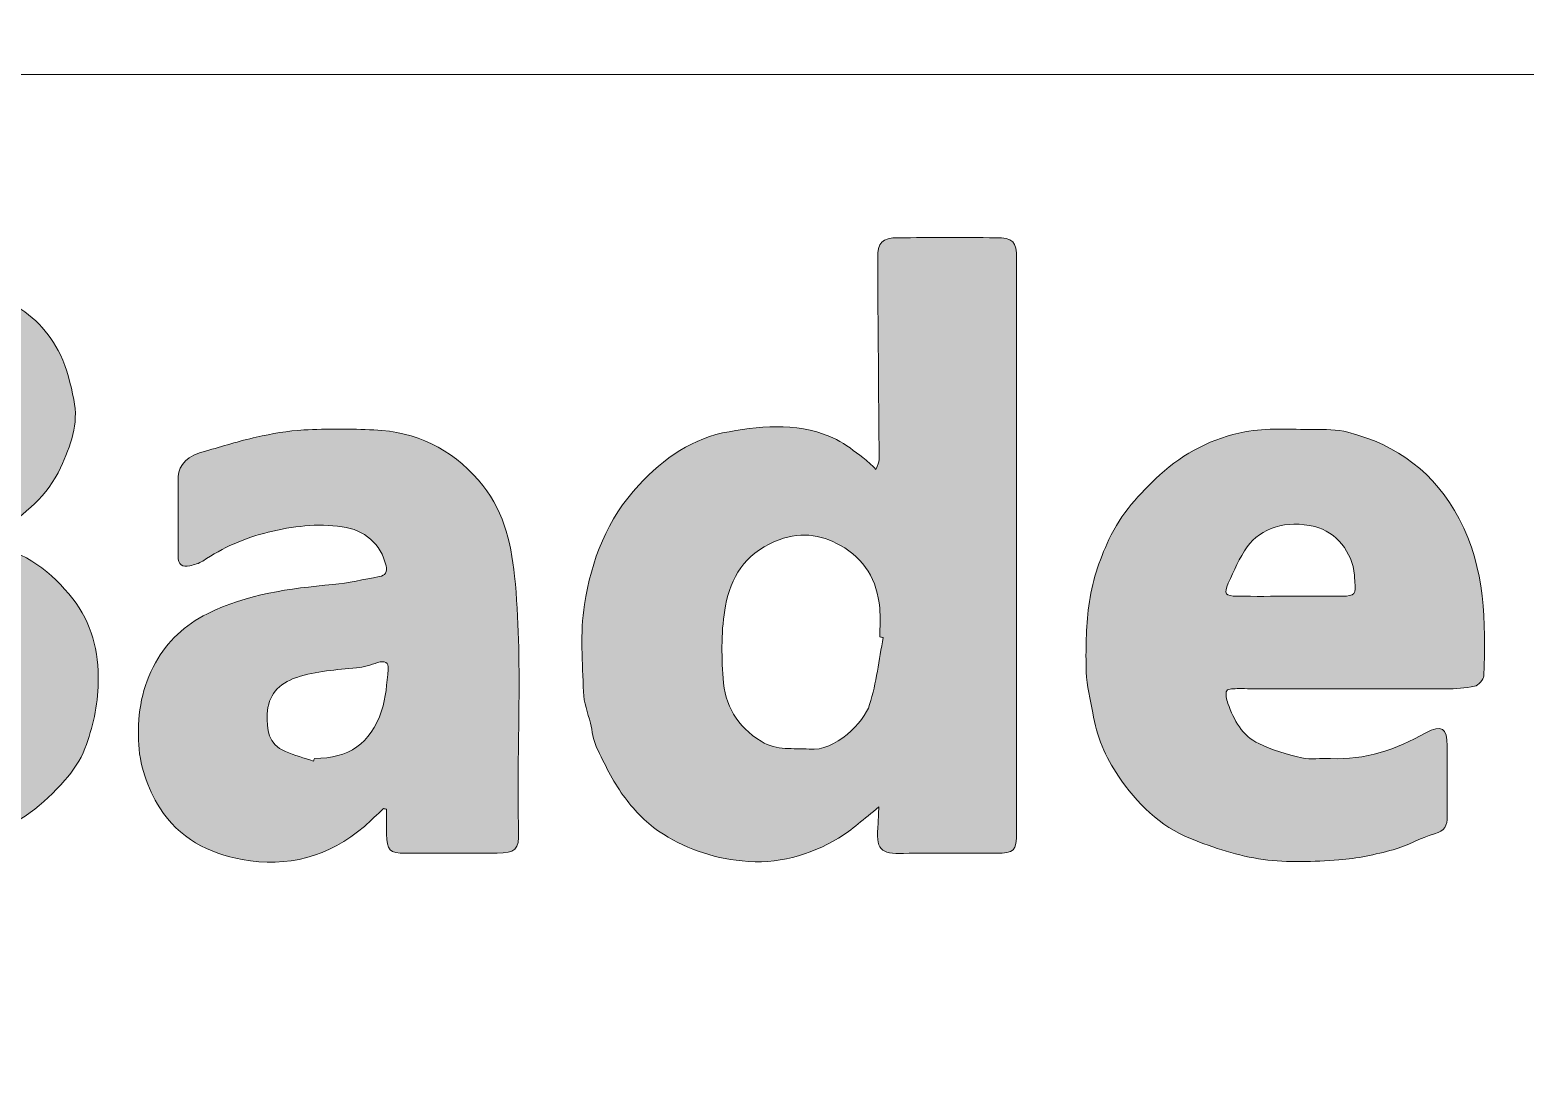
# Model space of a CAD drawing. Header units: inches. Extents: x 0 to 124, y 0 to 84.
# Drawn here: x 25.6 to 32.63, y 5.99 to 10.93 of the extents above; entities that cross this region are included whole.
import ezdxf

# ---------------------------------------------------------------- set-up
doc = ezdxf.new("R2010")
doc.units = ezdxf.units.IN
doc.header["$MEASUREMENT"] = 0
doc.layers.add('Back', color=7, linetype='Continuous')

# ---------------------------------------------------------------- blocks, each defined once
blk = doc.blocks.new('block 5')
at = {"layer": 'Back', "true_color": 0xffffff}
h = blk.add_hatch(color=7, dxfattribs=at)
h.dxf.hatch_style = 2
edge = h.paths.add_edge_path()
edge.add_spline(control_points=[(29.591, 7.2696), (29.5199, 7.2136), (29.4653, 7.1603), (29.4015, 7.1226), (29.2625, 7.0402), (29.1134, 6.9985), (28.9474, 7.0151), (28.803, 7.0295), (28.6722, 7.0768), (28.5551, 7.1556), (28.4907, 7.1989), (28.4346, 7.2602), (28.3886, 7.3234), (28.3381, 7.3927), (28.3007, 7.4721), (28.2632, 7.5498), (28.2465, 7.5844), (28.2432, 7.6256), (28.2341, 7.6639), (28.2225, 7.7128), (28.2027, 7.7615), (28.2013, 7.8107), (28.1974, 7.9479), (28.1853, 8.0876), (28.2059, 8.2218), (28.2378, 8.4301), (28.3135, 8.6251), (28.4617, 8.7846), (28.579, 8.9108), (28.718, 9.0071), (28.8866, 9.0359), (29.0547, 9.0647), (29.2291, 9.08), (29.3914, 8.9988), (29.436, 8.9764), (29.4757, 8.9438), (29.5163, 8.9141), (29.5362, 8.8996), (29.5531, 8.8808), (29.5773, 8.8584), (29.5841, 8.8788), (29.5921, 8.8916), (29.5921, 8.9043), (29.5903, 9.2199), (29.5872, 9.5355), (29.5855, 9.8511), (29.585, 9.9274), (29.6064, 9.9484), (29.6821, 9.9488), (29.8346, 9.9497), (29.9871, 9.9497), (30.1396, 9.9489), (30.2233, 9.9484), (30.239, 9.9319), (30.239, 9.851), (30.2391, 8.9505), (30.2391, 8.05), (30.239, 7.1496), (30.239, 7.0634), (30.2279, 7.0517), (30.1423, 7.0515), (29.997, 7.0511), (29.8518, 7.0537), (29.7066, 7.0506), (29.5995, 7.0484), (29.5756, 7.0651), (29.5872, 7.1934), (29.5892, 7.2159), (29.5895, 7.2386), (29.591, 7.2696)], knot_values=[0, 0, 0, 0, 1, 1, 1, 2, 2, 2, 3, 3, 3, 4, 4, 4, 5, 5, 5, 6, 6, 6, 7, 7, 7, 8, 8, 8, 9, 9, 9, 10, 10, 10, 11, 11, 11, 12, 12, 12, 13, 13, 13, 14, 14, 14, 15, 15, 15, 16, 16, 16, 17, 17, 17, 18, 18, 18, 19, 19, 19, 20, 20, 20, 21, 21, 21, 22, 22, 22, 23, 23, 23, 23], degree=3, periodic=1)
edge = h.paths.add_edge_path()
edge.add_spline(control_points=[(29.6119, 8.0668), (29.6065, 8.0679), (29.6011, 8.069), (29.5956, 8.0701), (29.5956, 8.1155), (29.5988, 8.1611), (29.595, 8.2062), (29.5842, 8.3354), (29.5219, 8.439), (29.4105, 8.5006), (29.3146, 8.5537), (29.2148, 8.5681), (29.1004, 8.5187), (28.9595, 8.4578), (28.8943, 8.3491), (28.8695, 8.2161), (28.8489, 8.1053), (28.8505, 7.9882), (28.858, 7.8749), (28.8663, 7.7497), (28.9232, 7.6485), (29.0372, 7.5783), (29.1115, 7.5325), (29.1871, 7.5482), (29.2632, 7.5411), (29.3857, 7.5296), (29.5217, 7.6679), (29.5477, 7.7514), (29.5795, 7.8533), (29.5914, 7.9614), (29.6119, 8.0668)], knot_values=[0, 0, 0, 0, 1, 1, 1, 2, 2, 2, 3, 3, 3, 4, 4, 4, 5, 5, 5, 6, 6, 6, 7, 7, 7, 8, 8, 8, 9, 9, 9, 10, 10, 10, 10], degree=3, periodic=1)
h = blk.add_hatch(color=7, dxfattribs=at)
h.dxf.hatch_style = 2
edge = h.paths.add_edge_path()
edge.add_spline(control_points=[(25.3708, 8.5297), (25.3917, 8.5155), (25.4015, 8.5037), (25.4131, 8.5015), (25.5769, 8.4711), (25.7004, 8.375), (25.7989, 8.2496), (25.888, 8.1361), (25.9215, 8.0026), (25.9188, 7.8548), (25.9167, 7.7453), (25.893, 7.6435), (25.8561, 7.5443), (25.8359, 7.49), (25.7999, 7.4389), (25.7613, 7.3947), (25.6618, 7.2805), (25.5455, 7.189), (25.399, 7.1373), (25.2345, 7.0793), (25.0675, 7.0488), (24.8927, 7.0505), (24.5824, 7.0536), (24.272, 7.0513), (23.9617, 7.0514), (23.8607, 7.0515), (23.8439, 7.0673), (23.8438, 7.1673), (23.8436, 8.0022), (23.8436, 8.837), (23.8439, 9.6719), (23.8439, 9.7716), (23.8593, 9.786), (23.9569, 9.7861), (24.2037, 9.7861), (24.4506, 9.7888), (24.6973, 9.7851), (24.8618, 9.7827), (25.0267, 9.7765), (25.1903, 9.761), (25.2582, 9.7546), (25.3241, 9.7211), (25.3897, 9.6968), (25.4263, 9.6832), (25.4607, 9.6634), (25.496, 9.6461), (25.6065, 9.5917), (25.6883, 9.5059), (25.741, 9.3975), (25.7727, 9.3325), (25.7889, 9.2586), (25.8039, 9.187), (25.8279, 9.0726), (25.788, 8.9695), (25.7414, 8.8663), (25.6809, 8.7327), (25.5726, 8.6486), (25.4569, 8.5703), (25.4343, 8.555), (25.4071, 8.5466), (25.3708, 8.5297)], knot_values=[0, 0, 0, 0, 1, 1, 1, 2, 2, 2, 3, 3, 3, 4, 4, 4, 5, 5, 5, 6, 6, 6, 7, 7, 7, 8, 8, 8, 9, 9, 9, 10, 10, 10, 11, 11, 11, 12, 12, 12, 13, 13, 13, 14, 14, 14, 15, 15, 15, 16, 16, 16, 17, 17, 17, 18, 18, 18, 19, 19, 19, 20, 20, 20, 20], degree=3, periodic=1)
edge = h.paths.add_edge_path()
edge.add_spline(control_points=[(24.7347, 8.199), (24.7346, 8.1975), (24.7345, 8.1961), (24.7344, 8.1946), (24.6782, 8.1946), (24.622, 8.1945), (24.5657, 8.1946), (24.53, 8.1947), (24.5206, 8.1761), (24.5212, 8.1423), (24.5248, 7.9649), (24.5296, 7.7875), (24.5267, 7.6102), (24.526, 7.5657), (24.5321, 7.5513), (24.5758, 7.552), (24.6719, 7.5537), (24.7688, 7.5456), (24.864, 7.5551), (24.9362, 7.5623), (25.0124, 7.5791), (25.0762, 7.6121), (25.2132, 7.6829), (25.2396, 7.8009), (25.2253, 7.9439), (25.2144, 8.0537), (25.0899, 8.1755), (24.9891, 8.1837), (24.9044, 8.1907), (24.8195, 8.194), (24.7347, 8.199)], knot_values=[0, 0, 0, 0, 1, 1, 1, 2, 2, 2, 3, 3, 3, 4, 4, 4, 5, 5, 5, 6, 6, 6, 7, 7, 7, 8, 8, 8, 9, 9, 9, 10, 10, 10, 10], degree=3, periodic=1)
edge = h.paths.add_edge_path()
edge.add_spline(control_points=[(24.6877, 9.2873), (24.6877, 9.2862), (24.6876, 9.2851), (24.6875, 9.284), (24.6476, 9.284), (24.6078, 9.2837), (24.5679, 9.284), (24.5319, 9.2843), (24.5216, 9.2633), (24.5219, 9.2315), (24.5236, 9.0743), (24.5254, 8.9172), (24.5261, 8.76), (24.5263, 8.7188), (24.5396, 8.6941), (24.5856, 8.6966), (24.6666, 8.7012), (24.7478, 8.7039), (24.8289, 8.7091), (24.9401, 8.7163), (25.035, 8.7599), (25.08, 8.8651), (25.1036, 8.9202), (25.0993, 8.9874), (25.1073, 9.0492), (25.1235, 9.1728), (24.99, 9.2548), (24.9035, 9.2717), (24.8332, 9.2853), (24.7598, 9.2827), (24.6877, 9.2873)], knot_values=[0, 0, 0, 0, 1, 1, 1, 2, 2, 2, 3, 3, 3, 4, 4, 4, 5, 5, 5, 6, 6, 6, 7, 7, 7, 8, 8, 8, 9, 9, 9, 10, 10, 10, 10], degree=3, periodic=1)
h = blk.add_hatch(color=7, dxfattribs=at)
h.dxf.hatch_style = 2
edge = h.paths.add_edge_path()
edge.add_spline(control_points=[(27.2605, 7.2616), (27.2306, 7.2337), (27.2015, 7.2048), (27.1707, 7.178), (27.0042, 7.0336), (26.8078, 6.9831), (26.5958, 7.022), (26.4394, 7.0507), (26.2966, 7.1238), (26.2085, 7.2647), (26.1485, 7.3605), (26.1118, 7.4666), (26.1079, 7.5843), (26.1035, 7.7141), (26.1254, 7.8364), (26.188, 7.9482), (26.2444, 8.049), (26.3259, 8.1266), (26.432, 8.179), (26.6186, 8.2712), (26.819, 8.2978), (27.0224, 8.3164), (27.0958, 8.3231), (27.1683, 8.3404), (27.241, 8.3537), (27.2691, 8.3588), (27.2796, 8.3752), (27.2728, 8.4048), (27.2489, 8.5085), (27.1715, 8.5738), (27.0658, 8.5885), (26.9472, 8.6051), (26.8345, 8.591), (26.7182, 8.5625), (26.6055, 8.535), (26.5053, 8.4898), (26.4102, 8.4271), (26.3926, 8.4154), (26.3704, 8.4093), (26.3495, 8.4044), (26.3138, 8.3962), (26.2943, 8.4094), (26.2946, 8.4491), (26.2954, 8.5744), (26.2941, 8.6997), (26.2953, 8.825), (26.2958, 8.8821), (26.3415, 8.9226), (26.4234, 8.9448), (26.503, 8.9664), (26.5817, 8.992), (26.6621, 9.0097), (26.7358, 9.0258), (26.8109, 9.0399), (26.8859, 9.0438), (26.9957, 9.0495), (27.1061, 9.049), (27.2159, 9.0445), (27.4131, 9.0363), (27.5773, 8.9562), (27.708, 8.8072), (27.8216, 8.6777), (27.8601, 8.5243), (27.8773, 8.3558), (27.9182, 7.9554), (27.885, 7.5547), (27.8965, 7.1544), (27.8989, 7.0698), (27.8798, 7.052), (27.795, 7.0516), (27.6515, 7.0509), (27.5081, 7.0509), (27.3647, 7.0516), (27.2891, 7.052), (27.276, 7.066), (27.2756, 7.1408), (27.2755, 7.1799), (27.2756, 7.2191), (27.2756, 7.2582), (27.2706, 7.2593), (27.2655, 7.2605), (27.2605, 7.2616)], knot_values=[0, 0, 0, 0, 1, 1, 1, 2, 2, 2, 3, 3, 3, 4, 4, 4, 5, 5, 5, 6, 6, 6, 7, 7, 7, 8, 8, 8, 9, 9, 9, 10, 10, 10, 11, 11, 11, 12, 12, 12, 13, 13, 13, 14, 14, 14, 15, 15, 15, 16, 16, 16, 17, 17, 17, 18, 18, 18, 19, 19, 19, 20, 20, 20, 21, 21, 21, 22, 22, 22, 23, 23, 23, 24, 24, 24, 25, 25, 25, 26, 26, 26, 27, 27, 27, 27], degree=3, periodic=1)
edge = h.paths.add_edge_path()
edge.add_spline(control_points=[(26.9315, 7.4849), (26.933, 7.4893), (26.9345, 7.4936), (26.936, 7.498), (27.0972, 7.498), (27.1993, 7.5663), (27.2515, 7.7219), (27.2722, 7.7835), (27.2762, 7.8513), (27.2832, 7.9168), (27.2868, 7.951), (27.2648, 7.9594), (27.233, 7.9492), (27.2005, 7.9388), (27.1675, 7.9265), (27.1339, 7.9236), (27.0389, 7.9155), (26.9447, 7.9095), (26.8523, 7.879), (26.765, 7.8502), (26.7177, 7.7946), (26.7137, 7.7068), (26.7105, 7.6357), (26.7184, 7.5629), (26.7989, 7.5304), (26.8422, 7.5129), (26.8873, 7.4999), (26.9315, 7.4849)], knot_values=[0, 0, 0, 0, 1, 1, 1, 2, 2, 2, 3, 3, 3, 4, 4, 4, 5, 5, 5, 6, 6, 6, 7, 7, 7, 8, 8, 8, 9, 9, 9, 9], degree=3, periodic=1)
h = blk.add_hatch(color=7, dxfattribs=at)
h.dxf.hatch_style = 2
edge = h.paths.add_edge_path()
edge.add_spline(control_points=[(31.8177, 7.8249), (31.6579, 7.8249), (31.4981, 7.8248), (31.3383, 7.825), (31.3202, 7.825), (31.302, 7.8279), (31.284, 7.8267), (31.2643, 7.8255), (31.2338, 7.8272), (31.2278, 7.8165), (31.2196, 7.8019), (31.2267, 7.7756), (31.2334, 7.7565), (31.2611, 7.6781), (31.3006, 7.6046), (31.3782, 7.5678), (31.4421, 7.5375), (31.5112, 7.5157), (31.5803, 7.4999), (31.6234, 7.49), (31.6708, 7.5003), (31.716, 7.4976), (31.8788, 7.4879), (32.0243, 7.5414), (32.1636, 7.6176), (32.2373, 7.658), (32.2649, 7.6421), (32.2649, 7.5566), (32.265, 7.4459), (32.2646, 7.3351), (32.2651, 7.2244), (32.2653, 7.1817), (32.2529, 7.1564), (32.2052, 7.1431), (32.1383, 7.1245), (32.0769, 7.0863), (32.0099, 7.068), (31.9267, 7.0453), (31.8408, 7.0262), (31.7551, 7.0204), (31.6365, 7.0124), (31.5152, 7.0054), (31.3984, 7.0221), (31.2823, 7.0387), (31.1668, 7.0763), (31.0575, 7.1205), (30.9135, 7.1788), (30.8048, 7.2873), (30.7182, 7.4145), (30.6572, 7.504), (30.6146, 7.6031), (30.5975, 7.7117), (30.5874, 7.7758), (30.5681, 7.8394), (30.5666, 7.9036), (30.564, 8.0076), (30.5651, 8.1128), (30.5785, 8.2157), (30.5925, 8.3239), (30.6266, 8.4278), (30.6736, 8.5285), (30.7302, 8.6497), (30.8165, 8.7437), (30.9125, 8.832), (31.0268, 8.937), (31.1626, 9.0065), (31.3123, 9.0348), (31.4171, 9.0546), (31.5276, 9.0459), (31.6355, 9.0464), (31.6896, 9.0466), (31.7457, 9.0469), (31.7973, 9.0335), (32.0297, 8.9733), (32.2073, 8.842), (32.3213, 8.6258), (32.4449, 8.3916), (32.4463, 8.1398), (32.4375, 7.886), (32.4369, 7.8687), (32.4114, 7.8418), (32.3933, 7.8376), (32.3498, 7.8276), (32.3039, 7.8258), (32.2588, 7.8254), (32.1118, 7.824), (31.9647, 7.8249), (31.8177, 7.8249)], knot_values=[0, 0, 0, 0, 1, 1, 1, 2, 2, 2, 3, 3, 3, 4, 4, 4, 5, 5, 5, 6, 6, 6, 7, 7, 7, 8, 8, 8, 9, 9, 9, 10, 10, 10, 11, 11, 11, 12, 12, 12, 13, 13, 13, 14, 14, 14, 15, 15, 15, 16, 16, 16, 17, 17, 17, 18, 18, 18, 19, 19, 19, 20, 20, 20, 21, 21, 21, 22, 22, 22, 23, 23, 23, 24, 24, 24, 25, 25, 25, 26, 26, 26, 27, 27, 27, 28, 28, 28, 29, 29, 29, 29], degree=3, periodic=1)
edge = h.paths.add_edge_path()
edge.add_spline(control_points=[(31.5269, 8.261), (31.6066, 8.261), (31.6864, 8.261), (31.7662, 8.261), (31.768, 8.261), (31.7698, 8.261), (31.7717, 8.261), (31.8285, 8.2627), (31.8376, 8.2734), (31.8304, 8.3286), (31.829, 8.3393), (31.8295, 8.3503), (31.8285, 8.3611), (31.8187, 8.4689), (31.7421, 8.564), (31.6415, 8.589), (31.5068, 8.6225), (31.3873, 8.5816), (31.3239, 8.4942), (31.2864, 8.4424), (31.2616, 8.3809), (31.235, 8.322), (31.2126, 8.2726), (31.2209, 8.2619), (31.2766, 8.2613), (31.36, 8.2603), (31.4435, 8.261), (31.5269, 8.261)], knot_values=[0, 0, 0, 0, 1, 1, 1, 2, 2, 2, 3, 3, 3, 4, 4, 4, 5, 5, 5, 6, 6, 6, 7, 7, 7, 8, 8, 8, 9, 9, 9, 9], degree=3, periodic=1)
at = {"layer": 'Back', "lineweight": 0}
for points, knots in [([(10.4936, 3.4619), (10.4936, 5.8803), (10.4936, 8.2987), (10.4936, 10.7172), (20.5777, 10.7172), (30.6618, 10.7172), (40.7458, 10.7172), (40.7458, 8.2987), (40.7458, 5.8803), (40.7458, 3.4619), (30.6618, 3.4619), (20.5777, 3.4619), (10.4936, 3.4619)], [0, 0, 0, 0, 1, 1, 1, 2, 2, 2, 3, 3, 3, 4, 4, 4, 4]), ([(29.591, 7.2696), (29.5895, 7.2386), (29.5892, 7.2159), (29.5872, 7.1934), (29.5756, 7.0651), (29.5995, 7.0484), (29.7066, 7.0506), (29.8518, 7.0537), (29.997, 7.0511), (30.1423, 7.0515), (30.2279, 7.0517), (30.239, 7.0634), (30.239, 7.1496), (30.2391, 8.05), (30.2391, 8.9505), (30.239, 9.851), (30.239, 9.9319), (30.2233, 9.9484), (30.1396, 9.9489), (29.9871, 9.9497), (29.8346, 9.9497), (29.6821, 9.9488), (29.6064, 9.9484), (29.585, 9.9274), (29.5855, 9.8511), (29.5872, 9.5355), (29.5903, 9.2199), (29.5921, 8.9043), (29.5921, 8.8916), (29.5841, 8.8788), (29.5773, 8.8584), (29.5531, 8.8808), (29.5362, 8.8996), (29.5163, 8.9141), (29.4757, 8.9438), (29.436, 8.9764), (29.3914, 8.9988), (29.2291, 9.08), (29.0547, 9.0647), (28.8866, 9.0359), (28.718, 9.0071), (28.579, 8.9108), (28.4617, 8.7846), (28.3135, 8.6251), (28.2378, 8.4301), (28.2059, 8.2218), (28.1853, 8.0876), (28.1974, 7.9479), (28.2013, 7.8107), (28.2027, 7.7615), (28.2225, 7.7128), (28.2341, 7.6639), (28.2432, 7.6256), (28.2465, 7.5844), (28.2632, 7.5498), (28.3007, 7.4721), (28.3381, 7.3927), (28.3886, 7.3234), (28.4346, 7.2602), (28.4907, 7.1989), (28.5551, 7.1556), (28.6722, 7.0768), (28.803, 7.0295), (28.9474, 7.0151), (29.1134, 6.9985), (29.2625, 7.0402), (29.4015, 7.1226), (29.4653, 7.1603), (29.5199, 7.2136), (29.591, 7.2696)], [0, 0, 0, 0, 1, 1, 1, 2, 2, 2, 3, 3, 3, 4, 4, 4, 5, 5, 5, 6, 6, 6, 7, 7, 7, 8, 8, 8, 9, 9, 9, 10, 10, 10, 11, 11, 11, 12, 12, 12, 13, 13, 13, 14, 14, 14, 15, 15, 15, 16, 16, 16, 17, 17, 17, 18, 18, 18, 19, 19, 19, 20, 20, 20, 21, 21, 21, 22, 22, 22, 23, 23, 23, 23]), ([(29.591, 7.2696), (29.5199, 7.2136), (29.4653, 7.1603), (29.4015, 7.1226), (29.2625, 7.0402), (29.1134, 6.9985), (28.9474, 7.0151), (28.803, 7.0295), (28.6722, 7.0768), (28.5551, 7.1556), (28.4907, 7.1989), (28.4346, 7.2602), (28.3886, 7.3234), (28.3381, 7.3927), (28.3007, 7.4721), (28.2632, 7.5498), (28.2465, 7.5844), (28.2432, 7.6256), (28.2341, 7.6639), (28.2225, 7.7128), (28.2027, 7.7615), (28.2013, 7.8107), (28.1974, 7.9479), (28.1853, 8.0876), (28.2059, 8.2218), (28.2378, 8.4301), (28.3135, 8.6251), (28.4617, 8.7846), (28.579, 8.9108), (28.718, 9.0071), (28.8866, 9.0359), (29.0547, 9.0647), (29.2291, 9.08), (29.3914, 8.9988), (29.436, 8.9764), (29.4757, 8.9438), (29.5163, 8.9141), (29.5362, 8.8996), (29.5531, 8.8808), (29.5773, 8.8584), (29.5841, 8.8788), (29.5921, 8.8916), (29.5921, 8.9043), (29.5903, 9.2199), (29.5872, 9.5355), (29.5855, 9.8511), (29.585, 9.9274), (29.6064, 9.9484), (29.6821, 9.9488), (29.8346, 9.9497), (29.9871, 9.9497), (30.1396, 9.9489), (30.2233, 9.9484), (30.239, 9.9319), (30.239, 9.851), (30.2391, 8.9505), (30.2391, 8.05), (30.239, 7.1496), (30.239, 7.0634), (30.2279, 7.0517), (30.1423, 7.0515), (29.997, 7.0511), (29.8518, 7.0537), (29.7066, 7.0506), (29.5995, 7.0484), (29.5756, 7.0651), (29.5872, 7.1934), (29.5892, 7.2159), (29.5895, 7.2386), (29.591, 7.2696)], [0, 0, 0, 0, 1, 1, 1, 2, 2, 2, 3, 3, 3, 4, 4, 4, 5, 5, 5, 6, 6, 6, 7, 7, 7, 8, 8, 8, 9, 9, 9, 10, 10, 10, 11, 11, 11, 12, 12, 12, 13, 13, 13, 14, 14, 14, 15, 15, 15, 16, 16, 16, 17, 17, 17, 18, 18, 18, 19, 19, 19, 20, 20, 20, 21, 21, 21, 22, 22, 22, 23, 23, 23, 23]), ([(25.3708, 8.5297), (25.4071, 8.5466), (25.4343, 8.555), (25.4569, 8.5703), (25.5726, 8.6486), (25.6809, 8.7327), (25.7414, 8.8663), (25.788, 8.9695), (25.8279, 9.0726), (25.8039, 9.187), (25.7889, 9.2586), (25.7727, 9.3325), (25.741, 9.3975), (25.6883, 9.5059), (25.6065, 9.5917), (25.496, 9.6461), (25.4607, 9.6634), (25.4263, 9.6832), (25.3897, 9.6968), (25.3241, 9.7211), (25.2582, 9.7546), (25.1903, 9.761), (25.0267, 9.7765), (24.8618, 9.7827), (24.6973, 9.7851), (24.4506, 9.7888), (24.2037, 9.7861), (23.9569, 9.7861), (23.8593, 9.786), (23.8439, 9.7716), (23.8439, 9.6719), (23.8436, 8.837), (23.8436, 8.0022), (23.8438, 7.1673), (23.8439, 7.0673), (23.8607, 7.0515), (23.9617, 7.0514), (24.272, 7.0513), (24.5824, 7.0536), (24.8927, 7.0505), (25.0675, 7.0488), (25.2345, 7.0793), (25.399, 7.1373), (25.5455, 7.189), (25.6618, 7.2805), (25.7613, 7.3947), (25.7999, 7.4389), (25.8359, 7.49), (25.8561, 7.5443), (25.893, 7.6435), (25.9167, 7.7453), (25.9188, 7.8548), (25.9215, 8.0026), (25.888, 8.1361), (25.7989, 8.2496), (25.7004, 8.375), (25.5769, 8.4711), (25.4131, 8.5015), (25.4015, 8.5037), (25.3917, 8.5155), (25.3708, 8.5297)], [0, 0, 0, 0, 1, 1, 1, 2, 2, 2, 3, 3, 3, 4, 4, 4, 5, 5, 5, 6, 6, 6, 7, 7, 7, 8, 8, 8, 9, 9, 9, 10, 10, 10, 11, 11, 11, 12, 12, 12, 13, 13, 13, 14, 14, 14, 15, 15, 15, 16, 16, 16, 17, 17, 17, 18, 18, 18, 19, 19, 19, 20, 20, 20, 20]), ([(25.3708, 8.5297), (25.3917, 8.5155), (25.4015, 8.5037), (25.4131, 8.5015), (25.5769, 8.4711), (25.7004, 8.375), (25.7989, 8.2496), (25.888, 8.1361), (25.9215, 8.0026), (25.9188, 7.8548), (25.9167, 7.7453), (25.893, 7.6435), (25.8561, 7.5443), (25.8359, 7.49), (25.7999, 7.4389), (25.7613, 7.3947), (25.6618, 7.2805), (25.5455, 7.189), (25.399, 7.1373), (25.2345, 7.0793), (25.0675, 7.0488), (24.8927, 7.0505), (24.5824, 7.0536), (24.272, 7.0513), (23.9617, 7.0514), (23.8607, 7.0515), (23.8439, 7.0673), (23.8438, 7.1673), (23.8436, 8.0022), (23.8436, 8.837), (23.8439, 9.6719), (23.8439, 9.7716), (23.8593, 9.786), (23.9569, 9.7861), (24.2037, 9.7861), (24.4506, 9.7888), (24.6973, 9.7851), (24.8618, 9.7827), (25.0267, 9.7765), (25.1903, 9.761), (25.2582, 9.7546), (25.3241, 9.7211), (25.3897, 9.6968), (25.4263, 9.6832), (25.4607, 9.6634), (25.496, 9.6461), (25.6065, 9.5917), (25.6883, 9.5059), (25.741, 9.3975), (25.7727, 9.3325), (25.7889, 9.2586), (25.8039, 9.187), (25.8279, 9.0726), (25.788, 8.9695), (25.7414, 8.8663), (25.6809, 8.7327), (25.5726, 8.6486), (25.4569, 8.5703), (25.4343, 8.555), (25.4071, 8.5466), (25.3708, 8.5297)], [0, 0, 0, 0, 1, 1, 1, 2, 2, 2, 3, 3, 3, 4, 4, 4, 5, 5, 5, 6, 6, 6, 7, 7, 7, 8, 8, 8, 9, 9, 9, 10, 10, 10, 11, 11, 11, 12, 12, 12, 13, 13, 13, 14, 14, 14, 15, 15, 15, 16, 16, 16, 17, 17, 17, 18, 18, 18, 19, 19, 19, 20, 20, 20, 20]), ([(27.2605, 7.2616), (27.2655, 7.2605), (27.2706, 7.2593), (27.2756, 7.2582), (27.2756, 7.2191), (27.2755, 7.1799), (27.2756, 7.1408), (27.276, 7.066), (27.2891, 7.052), (27.3647, 7.0516), (27.5081, 7.0509), (27.6515, 7.0509), (27.795, 7.0516), (27.8798, 7.052), (27.8989, 7.0698), (27.8965, 7.1544), (27.885, 7.5547), (27.9182, 7.9554), (27.8773, 8.3558), (27.8601, 8.5243), (27.8216, 8.6777), (27.708, 8.8072), (27.5773, 8.9562), (27.4131, 9.0363), (27.2159, 9.0445), (27.1061, 9.049), (26.9957, 9.0495), (26.8859, 9.0438), (26.8109, 9.0399), (26.7358, 9.0258), (26.6621, 9.0097), (26.5817, 8.992), (26.503, 8.9664), (26.4234, 8.9448), (26.3415, 8.9226), (26.2958, 8.8821), (26.2953, 8.825), (26.2941, 8.6997), (26.2954, 8.5744), (26.2946, 8.4491), (26.2943, 8.4094), (26.3138, 8.3962), (26.3495, 8.4044), (26.3704, 8.4093), (26.3926, 8.4154), (26.4102, 8.4271), (26.5053, 8.4898), (26.6055, 8.535), (26.7182, 8.5625), (26.8345, 8.591), (26.9472, 8.6051), (27.0658, 8.5885), (27.1715, 8.5738), (27.2489, 8.5085), (27.2728, 8.4048), (27.2796, 8.3752), (27.2691, 8.3588), (27.241, 8.3537), (27.1683, 8.3404), (27.0958, 8.3231), (27.0224, 8.3164), (26.819, 8.2978), (26.6186, 8.2712), (26.432, 8.179), (26.3259, 8.1266), (26.2444, 8.049), (26.188, 7.9482), (26.1254, 7.8364), (26.1035, 7.7141), (26.1079, 7.5843), (26.1118, 7.4666), (26.1485, 7.3605), (26.2085, 7.2647), (26.2966, 7.1238), (26.4394, 7.0507), (26.5958, 7.022), (26.8078, 6.9831), (27.0042, 7.0336), (27.1707, 7.178), (27.2015, 7.2048), (27.2306, 7.2337), (27.2605, 7.2616)], [0, 0, 0, 0, 1, 1, 1, 2, 2, 2, 3, 3, 3, 4, 4, 4, 5, 5, 5, 6, 6, 6, 7, 7, 7, 8, 8, 8, 9, 9, 9, 10, 10, 10, 11, 11, 11, 12, 12, 12, 13, 13, 13, 14, 14, 14, 15, 15, 15, 16, 16, 16, 17, 17, 17, 18, 18, 18, 19, 19, 19, 20, 20, 20, 21, 21, 21, 22, 22, 22, 23, 23, 23, 24, 24, 24, 25, 25, 25, 26, 26, 26, 27, 27, 27, 27]), ([(27.2605, 7.2616), (27.2306, 7.2337), (27.2015, 7.2048), (27.1707, 7.178), (27.0042, 7.0336), (26.8078, 6.9831), (26.5958, 7.022), (26.4394, 7.0507), (26.2966, 7.1238), (26.2085, 7.2647), (26.1485, 7.3605), (26.1118, 7.4666), (26.1079, 7.5843), (26.1035, 7.7141), (26.1254, 7.8364), (26.188, 7.9482), (26.2444, 8.049), (26.3259, 8.1266), (26.432, 8.179), (26.6186, 8.2712), (26.819, 8.2978), (27.0224, 8.3164), (27.0958, 8.3231), (27.1683, 8.3404), (27.241, 8.3537), (27.2691, 8.3588), (27.2796, 8.3752), (27.2728, 8.4048), (27.2489, 8.5085), (27.1715, 8.5738), (27.0658, 8.5885), (26.9472, 8.6051), (26.8345, 8.591), (26.7182, 8.5625), (26.6055, 8.535), (26.5053, 8.4898), (26.4102, 8.4271), (26.3926, 8.4154), (26.3704, 8.4093), (26.3495, 8.4044), (26.3138, 8.3962), (26.2943, 8.4094), (26.2946, 8.4491), (26.2954, 8.5744), (26.2941, 8.6997), (26.2953, 8.825), (26.2958, 8.8821), (26.3415, 8.9226), (26.4234, 8.9448), (26.503, 8.9664), (26.5817, 8.992), (26.6621, 9.0097), (26.7358, 9.0258), (26.8109, 9.0399), (26.8859, 9.0438), (26.9957, 9.0495), (27.1061, 9.049), (27.2159, 9.0445), (27.4131, 9.0363), (27.5773, 8.9562), (27.708, 8.8072), (27.8216, 8.6777), (27.8601, 8.5243), (27.8773, 8.3558), (27.9182, 7.9554), (27.885, 7.5547), (27.8965, 7.1544), (27.8989, 7.0698), (27.8798, 7.052), (27.795, 7.0516), (27.6515, 7.0509), (27.5081, 7.0509), (27.3647, 7.0516), (27.2891, 7.052), (27.276, 7.066), (27.2756, 7.1408), (27.2755, 7.1799), (27.2756, 7.2191), (27.2756, 7.2582), (27.2706, 7.2593), (27.2655, 7.2605), (27.2605, 7.2616)], [0, 0, 0, 0, 1, 1, 1, 2, 2, 2, 3, 3, 3, 4, 4, 4, 5, 5, 5, 6, 6, 6, 7, 7, 7, 8, 8, 8, 9, 9, 9, 10, 10, 10, 11, 11, 11, 12, 12, 12, 13, 13, 13, 14, 14, 14, 15, 15, 15, 16, 16, 16, 17, 17, 17, 18, 18, 18, 19, 19, 19, 20, 20, 20, 21, 21, 21, 22, 22, 22, 23, 23, 23, 24, 24, 24, 25, 25, 25, 26, 26, 26, 27, 27, 27, 27]), ([(31.8177, 7.8249), (31.9647, 7.8249), (32.1118, 7.824), (32.2588, 7.8254), (32.3039, 7.8258), (32.3498, 7.8276), (32.3933, 7.8376), (32.4114, 7.8418), (32.4369, 7.8687), (32.4375, 7.886), (32.4463, 8.1398), (32.4449, 8.3916), (32.3213, 8.6258), (32.2073, 8.842), (32.0297, 8.9733), (31.7973, 9.0335), (31.7457, 9.0469), (31.6896, 9.0466), (31.6355, 9.0464), (31.5276, 9.0459), (31.4171, 9.0546), (31.3123, 9.0348), (31.1626, 9.0065), (31.0268, 8.937), (30.9125, 8.832), (30.8165, 8.7437), (30.7302, 8.6497), (30.6736, 8.5285), (30.6266, 8.4278), (30.5925, 8.3239), (30.5785, 8.2157), (30.5651, 8.1128), (30.564, 8.0076), (30.5666, 7.9036), (30.5681, 7.8394), (30.5874, 7.7758), (30.5975, 7.7117), (30.6146, 7.6031), (30.6572, 7.504), (30.7182, 7.4145), (30.8048, 7.2873), (30.9135, 7.1788), (31.0575, 7.1205), (31.1668, 7.0763), (31.2823, 7.0387), (31.3984, 7.0221), (31.5152, 7.0054), (31.6365, 7.0124), (31.7551, 7.0204), (31.8408, 7.0262), (31.9267, 7.0453), (32.0099, 7.068), (32.0769, 7.0863), (32.1383, 7.1245), (32.2052, 7.1431), (32.2529, 7.1564), (32.2653, 7.1817), (32.2651, 7.2244), (32.2646, 7.3351), (32.265, 7.4459), (32.2649, 7.5566), (32.2649, 7.6421), (32.2373, 7.658), (32.1636, 7.6176), (32.0243, 7.5414), (31.8788, 7.4879), (31.716, 7.4976), (31.6708, 7.5003), (31.6234, 7.49), (31.5803, 7.4999), (31.5112, 7.5157), (31.4421, 7.5375), (31.3782, 7.5678), (31.3006, 7.6046), (31.2611, 7.6781), (31.2334, 7.7565), (31.2267, 7.7756), (31.2196, 7.8019), (31.2278, 7.8165), (31.2338, 7.8272), (31.2643, 7.8255), (31.284, 7.8267), (31.302, 7.8279), (31.3202, 7.825), (31.3383, 7.825), (31.4981, 7.8248), (31.6579, 7.8249), (31.8177, 7.8249)], [0, 0, 0, 0, 1, 1, 1, 2, 2, 2, 3, 3, 3, 4, 4, 4, 5, 5, 5, 6, 6, 6, 7, 7, 7, 8, 8, 8, 9, 9, 9, 10, 10, 10, 11, 11, 11, 12, 12, 12, 13, 13, 13, 14, 14, 14, 15, 15, 15, 16, 16, 16, 17, 17, 17, 18, 18, 18, 19, 19, 19, 20, 20, 20, 21, 21, 21, 22, 22, 22, 23, 23, 23, 24, 24, 24, 25, 25, 25, 26, 26, 26, 27, 27, 27, 28, 28, 28, 29, 29, 29, 29]), ([(31.8177, 7.8249), (31.6579, 7.8249), (31.4981, 7.8248), (31.3383, 7.825), (31.3202, 7.825), (31.302, 7.8279), (31.284, 7.8267), (31.2643, 7.8255), (31.2338, 7.8272), (31.2278, 7.8165), (31.2196, 7.8019), (31.2267, 7.7756), (31.2334, 7.7565), (31.2611, 7.6781), (31.3006, 7.6046), (31.3782, 7.5678), (31.4421, 7.5375), (31.5112, 7.5157), (31.5803, 7.4999), (31.6234, 7.49), (31.6708, 7.5003), (31.716, 7.4976), (31.8788, 7.4879), (32.0243, 7.5414), (32.1636, 7.6176), (32.2373, 7.658), (32.2649, 7.6421), (32.2649, 7.5566), (32.265, 7.4459), (32.2646, 7.3351), (32.2651, 7.2244), (32.2653, 7.1817), (32.2529, 7.1564), (32.2052, 7.1431), (32.1383, 7.1245), (32.0769, 7.0863), (32.0099, 7.068), (31.9267, 7.0453), (31.8408, 7.0262), (31.7551, 7.0204), (31.6365, 7.0124), (31.5152, 7.0054), (31.3984, 7.0221), (31.2823, 7.0387), (31.1668, 7.0763), (31.0575, 7.1205), (30.9135, 7.1788), (30.8048, 7.2873), (30.7182, 7.4145), (30.6572, 7.504), (30.6146, 7.6031), (30.5975, 7.7117), (30.5874, 7.7758), (30.5681, 7.8394), (30.5666, 7.9036), (30.564, 8.0076), (30.5651, 8.1128), (30.5785, 8.2157), (30.5925, 8.3239), (30.6266, 8.4278), (30.6736, 8.5285), (30.7302, 8.6497), (30.8165, 8.7437), (30.9125, 8.832), (31.0268, 8.937), (31.1626, 9.0065), (31.3123, 9.0348), (31.4171, 9.0546), (31.5276, 9.0459), (31.6355, 9.0464), (31.6896, 9.0466), (31.7457, 9.0469), (31.7973, 9.0335), (32.0297, 8.9733), (32.2073, 8.842), (32.3213, 8.6258), (32.4449, 8.3916), (32.4463, 8.1398), (32.4375, 7.886), (32.4369, 7.8687), (32.4114, 7.8418), (32.3933, 7.8376), (32.3498, 7.8276), (32.3039, 7.8258), (32.2588, 7.8254), (32.1118, 7.824), (31.9647, 7.8249), (31.8177, 7.8249)], [0, 0, 0, 0, 1, 1, 1, 2, 2, 2, 3, 3, 3, 4, 4, 4, 5, 5, 5, 6, 6, 6, 7, 7, 7, 8, 8, 8, 9, 9, 9, 10, 10, 10, 11, 11, 11, 12, 12, 12, 13, 13, 13, 14, 14, 14, 15, 15, 15, 16, 16, 16, 17, 17, 17, 18, 18, 18, 19, 19, 19, 20, 20, 20, 21, 21, 21, 22, 22, 22, 23, 23, 23, 24, 24, 24, 25, 25, 25, 26, 26, 26, 27, 27, 27, 28, 28, 28, 29, 29, 29, 29]), ([(31.5269, 8.261), (31.6066, 8.261), (31.6864, 8.261), (31.7662, 8.261), (31.768, 8.261), (31.7698, 8.261), (31.7717, 8.261), (31.8285, 8.2627), (31.8376, 8.2734), (31.8304, 8.3286), (31.829, 8.3393), (31.8295, 8.3503), (31.8285, 8.3611), (31.8187, 8.4689), (31.7421, 8.564), (31.6415, 8.589), (31.5068, 8.6225), (31.3873, 8.5816), (31.3239, 8.4942), (31.2864, 8.4424), (31.2616, 8.3809), (31.235, 8.322), (31.2126, 8.2726), (31.2209, 8.2619), (31.2766, 8.2613), (31.36, 8.2603), (31.4435, 8.261), (31.5269, 8.261)], [0, 0, 0, 0, 1, 1, 1, 2, 2, 2, 3, 3, 3, 4, 4, 4, 5, 5, 5, 6, 6, 6, 7, 7, 7, 8, 8, 8, 9, 9, 9, 9]), ([(31.5269, 8.261), (31.4435, 8.261), (31.36, 8.2603), (31.2766, 8.2613), (31.2209, 8.2619), (31.2126, 8.2726), (31.235, 8.322), (31.2616, 8.3809), (31.2864, 8.4424), (31.3239, 8.4942), (31.3873, 8.5816), (31.5068, 8.6225), (31.6415, 8.589), (31.7421, 8.564), (31.8187, 8.4689), (31.8285, 8.3611), (31.8295, 8.3503), (31.829, 8.3393), (31.8304, 8.3286), (31.8376, 8.2734), (31.8285, 8.2627), (31.7717, 8.261), (31.7698, 8.261), (31.768, 8.261), (31.7662, 8.261), (31.6864, 8.261), (31.6066, 8.261), (31.5269, 8.261)], [0, 0, 0, 0, 1, 1, 1, 2, 2, 2, 3, 3, 3, 4, 4, 4, 5, 5, 5, 6, 6, 6, 7, 7, 7, 8, 8, 8, 9, 9, 9, 9]), ([(29.6119, 8.0668), (29.6065, 8.0679), (29.6011, 8.069), (29.5956, 8.0701), (29.5956, 8.1155), (29.5988, 8.1611), (29.595, 8.2062), (29.5842, 8.3354), (29.5219, 8.439), (29.4105, 8.5006), (29.3146, 8.5537), (29.2148, 8.5681), (29.1004, 8.5187), (28.9595, 8.4578), (28.8943, 8.3491), (28.8695, 8.2161), (28.8489, 8.1053), (28.8505, 7.9882), (28.858, 7.8749), (28.8663, 7.7497), (28.9232, 7.6485), (29.0372, 7.5783), (29.1115, 7.5325), (29.1871, 7.5482), (29.2632, 7.5411), (29.3857, 7.5296), (29.5217, 7.6679), (29.5477, 7.7514), (29.5795, 7.8533), (29.5914, 7.9614), (29.6119, 8.0668)], [0, 0, 0, 0, 1, 1, 1, 2, 2, 2, 3, 3, 3, 4, 4, 4, 5, 5, 5, 6, 6, 6, 7, 7, 7, 8, 8, 8, 9, 9, 9, 10, 10, 10, 10]), ([(29.6119, 8.0668), (29.5914, 7.9614), (29.5795, 7.8533), (29.5477, 7.7514), (29.5217, 7.6679), (29.3857, 7.5296), (29.2632, 7.5411), (29.1871, 7.5482), (29.1115, 7.5325), (29.0372, 7.5783), (28.9232, 7.6485), (28.8663, 7.7497), (28.858, 7.8749), (28.8505, 7.9882), (28.8489, 8.1053), (28.8695, 8.2161), (28.8943, 8.3491), (28.9595, 8.4578), (29.1004, 8.5187), (29.2148, 8.5681), (29.3146, 8.5537), (29.4105, 8.5006), (29.5219, 8.439), (29.5842, 8.3354), (29.595, 8.2062), (29.5988, 8.1611), (29.5956, 8.1155), (29.5956, 8.0701), (29.6011, 8.069), (29.6065, 8.0679), (29.6119, 8.0668)], [0, 0, 0, 0, 1, 1, 1, 2, 2, 2, 3, 3, 3, 4, 4, 4, 5, 5, 5, 6, 6, 6, 7, 7, 7, 8, 8, 8, 9, 9, 9, 10, 10, 10, 10]), ([(26.9315, 7.4849), (26.933, 7.4893), (26.9345, 7.4936), (26.936, 7.498), (27.0972, 7.498), (27.1993, 7.5663), (27.2515, 7.7219), (27.2722, 7.7835), (27.2762, 7.8513), (27.2832, 7.9168), (27.2868, 7.951), (27.2648, 7.9594), (27.233, 7.9492), (27.2005, 7.9388), (27.1675, 7.9265), (27.1339, 7.9236), (27.0389, 7.9155), (26.9447, 7.9095), (26.8523, 7.879), (26.765, 7.8502), (26.7177, 7.7946), (26.7137, 7.7068), (26.7105, 7.6357), (26.7184, 7.5629), (26.7989, 7.5304), (26.8422, 7.5129), (26.8873, 7.4999), (26.9315, 7.4849)], [0, 0, 0, 0, 1, 1, 1, 2, 2, 2, 3, 3, 3, 4, 4, 4, 5, 5, 5, 6, 6, 6, 7, 7, 7, 8, 8, 8, 9, 9, 9, 9]), ([(26.9315, 7.4849), (26.8873, 7.4999), (26.8422, 7.5129), (26.7989, 7.5304), (26.7184, 7.5629), (26.7105, 7.6357), (26.7137, 7.7068), (26.7177, 7.7946), (26.765, 7.8502), (26.8523, 7.879), (26.9447, 7.9095), (27.0389, 7.9155), (27.1339, 7.9236), (27.1675, 7.9265), (27.2005, 7.9388), (27.233, 7.9492), (27.2648, 7.9594), (27.2868, 7.951), (27.2832, 7.9168), (27.2762, 7.8513), (27.2722, 7.7835), (27.2515, 7.7219), (27.1993, 7.5663), (27.0972, 7.498), (26.936, 7.498), (26.9345, 7.4936), (26.933, 7.4893), (26.9315, 7.4849)], [0, 0, 0, 0, 1, 1, 1, 2, 2, 2, 3, 3, 3, 4, 4, 4, 5, 5, 5, 6, 6, 6, 7, 7, 7, 8, 8, 8, 9, 9, 9, 9])]:
    blk.add_open_spline(points, degree=3, knots=knots, dxfattribs=at)
blk = doc.blocks.new('block 3')
at = {"layer": 'Back'}
blk.add_blockref('block 5', (0, 0), dxfattribs=at)
blk = doc.blocks.new('block 6')
at = {"layer": 'Back', "color": 1, "lineweight": 9, "true_color": 0xff0000}
blk.add_open_spline([(4.2333, 0), (4.2333, 0), (119.7667, 0), (119.7667, 0), (122.095, 0), (124, 1.905), (124, 4.2333), (124, 4.2333), (124, 79.7667), (124, 79.7667), (124, 82.095), (122.095, 84), (119.7667, 84), (119.7667, 84), (4.2333, 84), (4.2333, 84), (1.905, 84), (0, 82.095), (0, 79.7667), (0, 79.7667), (0, 4.2333), (0, 4.2333), (0, 1.905), (1.905, 0), (4.2333, 0)], degree=3, knots=[0, 0, 0, 0, 1, 1, 1, 2, 2, 2, 3, 3, 3, 4, 4, 4, 5, 5, 5, 6, 6, 6, 7, 7, 7, 8, 8, 8, 8], dxfattribs=at)

msp = doc.modelspace()

# ---------------------------------------------------------------- block references
at = {"layer": 'Back'}
for name in ['block 6', 'block 3']:
    msp.add_blockref(name, (0, 0), dxfattribs=at)

doc.saveas('drawing.dxf')
